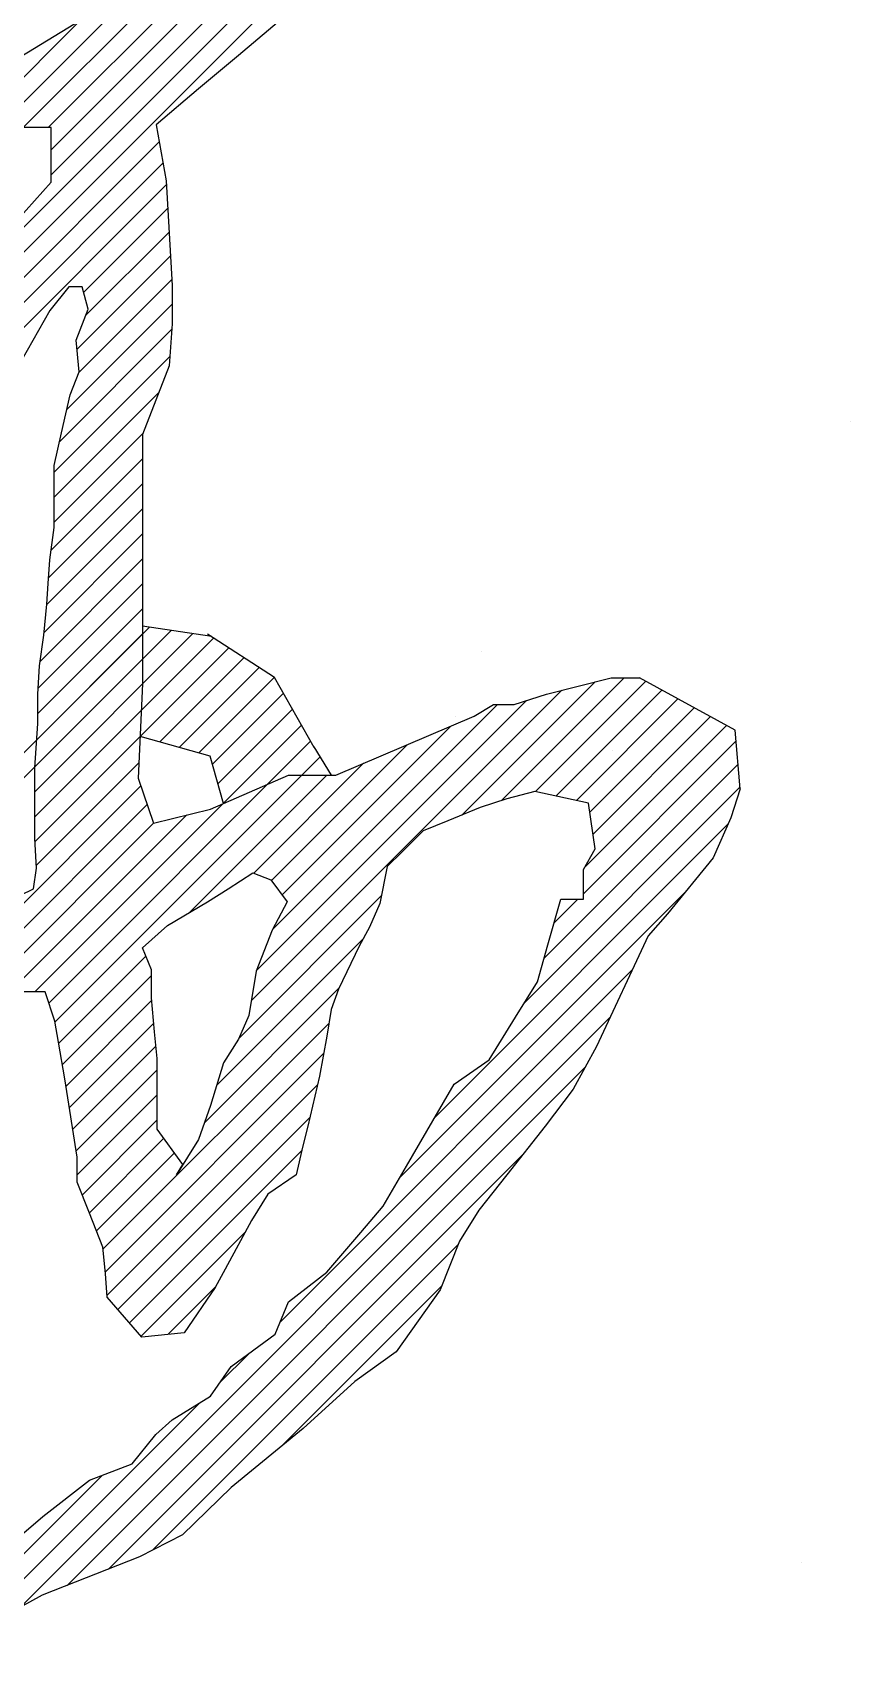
# Model space of a CAD drawing. Extents: x 14207793 to 14719554, y -1675802 to -1228715.
# Drawn here: x 14265883 to 14266013.4, y -1297120.6 to -1296862.8 of the extents above; entities that cross this region are included whole.
import ezdxf

# ---------------------------------------------------------------- set-up
doc = ezdxf.new("R2010")
doc.units = 0
doc.header["$LTSCALE"] = 500
doc.header["$MEASUREMENT"] = 0
doc.layers.get('0').update_dxf_attribs({"linetype": 'CONTINUOUS'})

# ---------------------------------------------------------------- blocks, each defined once
blk = doc.blocks.new('whb')
at = {"color": 6, "ltscale": 0.333333}
for p, q in [((7937669.92, -471152.31, -6886.04), (7937726.13, -471096.1, -6886.04)), ((7937669.92, -471157.44, -6886.04), (7937730.67, -471096.7, -6886.04)), ((7937622.87, -471209.62, -6886.04), (7937733.48, -471099.02, -6886.04)), ((7937669.32, -471147.78, -6886.04), (7937716.21, -471100.89, -6886.04)), ((7937600.45, -471237.18, -6886.04), (7937736.3, -471101.33, -6886.04)), ((7937664.19, -471147.78, -6886.04), (7937705.67, -471106.3, -6886.04)), ((7937659.05, -471147.78, -6886.04), (7937690.44, -471116.39, -6886.04)), ((7937725.89, -471118.13, -6886.04), (7937708.34, -471132.96, -6886.04)), ((7937659.64, -471135.68, -6886.04), (7937681.42, -471122.37, -6886.04)), ((7937498.31, -471303.39, -6886.04), (7937676.04, -471125.65, -6886.04)), ((7937708.34, -471132.96, -6886.04), (7937700.19, -471139.84, -6886.04)), ((7937700.19, -471139.84, -6886.04), (7937691.44, -471147.24, -6886.04)), ((7937691.44, -471147.24, -6886.04), (7937693.52, -471158.67, -6886.04)), ((7937594.48, -471248.28, -6886.04), (7937692.07, -471150.7, -6886.04)), ((7937669.92, -471147.78, -6886.04), (7937658.43, -471147.78, -6886.04)), ((7937669.92, -471158.97, -6886.04), (7937669.92, -471147.78, -6886.04)), ((7937657.61, -471190.28, -6886.04), (7937692.86, -471155.04, -6886.04)), ((7937658.38, -471194.65, -6886.04), (7937693.56, -471159.47, -6886.04)), ((7937659.64, -471170.47, -6886.04), (7937669.92, -471158.97, -6886.04)), ((7937693.52, -471158.67, -6886.04), (7937694.73, -471180.15, -6886.04)), ((7937676.58, -471181.59, -6886.04), (7937693.84, -471164.33, -6886.04)), ((7937676.98, -471186.32, -6886.04), (7937694.11, -471169.19, -6886.04)), ((7937675.24, -471193.19, -6886.04), (7937694.39, -471174.05, -6886.04)), ((7937673.55, -471180.45, -6886.04), (7937669.62, -471185.29, -6886.04)), ((7937673.55, -471180.45, -6886.04), (7937673.55, -471180.45, -6886.04)), ((7937676.28, -471180.45, -6886.04), (7937673.55, -471180.45, -6886.04)), ((7937675.66, -471197.9, -6886.04), (7937694.66, -471178.91, -6886.04)), ((7937676.28, -471180.45, -6886.04), (7937676.28, -471180.45, -6886.04)), ((7937677.49, -471184.99, -6886.04), (7937676.28, -471180.45, -6886.04)), ((7937694.73, -471180.15, -6886.04), (7937694.73, -471188.01, -6886.04)), ((7937669.62, -471185.29, -6886.04), (7937663.87, -471195.57, -6886.04)), ((7937669.62, -471185.29, -6886.04), (7937669.62, -471185.29, -6886.04)), ((7937673.14, -471205.56, -6886.04), (7937694.73, -471183.97, -6886.04)), ((7937675.07, -471191.34, -6886.04), (7937677.49, -471184.99, -6886.04)), ((7937677.49, -471184.99, -6886.04), (7937677.49, -471184.99, -6886.04)), ((7937671.63, -471212.2, -6886.04), (7937694.65, -471189.19, -6886.04)), ((7937694.73, -471188.01, -6886.04), (7937694.13, -471196.65, -6886.04)), ((7937675.07, -471191.34, -6886.04), (7937675.07, -471191.34, -6886.04)), ((7937675.67, -471197.88, -6886.04), (7937675.07, -471191.34, -6886.04)), ((7937670.53, -471218.44, -6886.04), (7937694.27, -471194.7, -6886.04)), ((7937694.13, -471196.65, -6886.04), (7937688.68, -471210.7, -6886.04)), ((7937673.82, -471202.59, -6886.04), (7937675.67, -471197.88, -6886.04)), ((7937670.53, -471223.57, -6886.04), (7937692.03, -471202.07, -6886.04)), ((7937672.04, -471210.4, -6886.04), (7937673.82, -471202.59, -6886.04)), ((7937670.53, -471217.05, -6886.04), (7937672.04, -471210.4, -6886.04)), ((7937672.04, -471210.4, -6886.04), (7937672.04, -471210.4, -6886.04)), ((7937833.99, -471207.98, -14460.69), (7937833.99, -471207.98, -14460.69)), ((7937670.53, -471228.71, -6886.04), (7937688.77, -471210.46, -6886.04)), ((7937688.68, -471210.7, -6886.04), (7937688.68, -471224.92, -6886.04)), ((7937669.88, -471234.48, -6886.04), (7937688.68, -471215.69, -6886.04)), ((7937670.53, -471224.31, -6886.04), (7937670.53, -471217.05, -6886.04)), ((7937669.39, -471240.11, -6886.04), (7937688.68, -471220.82, -6886.04)), ((7937669, -471245.63, -6886.04), (7937688.68, -471225.96, -6886.04)), ((7937670.53, -471229.76, -6886.04), (7937670.53, -471224.31, -6886.04)), ((7937688.68, -471224.92, -6886.04), (7937688.68, -471235.81, -6886.04)), ((7937669.62, -471236.41, -6886.04), (7937670.53, -471229.76, -6886.04)), ((7937668.46, -471251.31, -6886.04), (7937688.68, -471231.09, -6886.04)), ((7937667.64, -471257.27, -6886.04), (7937688.68, -471236.22, -6886.04)), ((7937669.32, -471241.25, -6886.04), (7937669.62, -471236.41, -6886.04)), ((7937688.68, -471235.81, -6886.04), (7937688.68, -471250.02, -6886.04)), ((7937667.26, -471262.77, -6886.04), (7937688.68, -471241.36, -6886.04)), ((7937669.02, -471245.49, -6886.04), (7937669.32, -471241.25, -6886.04)), ((7937667.2, -471267.97, -6886.04), (7937688.68, -471246.49, -6886.04)), ((7937668.41, -471251.84, -6886.04), (7937669.02, -471245.49, -6886.04)), ((7937637.11, -471303.19, -6886.04), (7937690.07, -471250.23, -6886.04)), ((7937688.68, -471250.02, -6886.04), (7937688.68, -471261.82, -6886.04)), ((7937702.9, -471252.14, -2966.06), (7937688.68, -471250.02, -6886.04)), ((7937636.19, -471309.25, -6886.04), (7937694.54, -471250.9, -6886.04)), ((7937666.6, -471283.97, -6886.04), (7937699.01, -471251.56, -6886.04)), ((7937666.6, -471289.11, -6886.04), (7937703.25, -471252.46, -6886.04)), ((7937666.98, -471273.32, -6886.04), (7937688.68, -471251.62, -6886.04)), ((7937667.5, -471258.19, -6886.04), (7937668.41, -471251.84, -6886.04)), ((7937715.72, -471260.56), (7937701.99, -471251.64, -6886.04)), ((7937666.61, -471278.82, -6886.04), (7937688.68, -471256.76, -6886.04)), ((7937666.63, -471294.21, -6886.04), (7937706.36, -471254.48, -6886.04)), ((7937692.19, -471273.78, -6886.04), (7937709.47, -471256.5, -6886.04)), ((7937758.25, -471255.17, -6886.04), (7937758.25, -471255.17, -6886.04)), ((7937667.2, -471263.94, -6886.04), (7937667.5, -471258.19, -6886.04)), ((7937696.21, -471274.9, -6886.04), (7937712.58, -471258.52, -6886.04)), ((7937688.68, -471261.82, -6886.04), (7937687.77, -471281.18, -6886.04)), ((7937700.22, -471276.02, -6886.04), (7937715.69, -471260.54, -6886.04)), ((7937710.96, -471326.88, -6886.04), (7937774.68, -471263.16, -6886.04)), ((7937723.92, -471274.93, -7116.81), (7937715.72, -471260.56)), ((7937754.22, -471288.76, -6886.04), (7937781.53, -471261.45, -6886.04)), ((7937762.34, -471285.77, -6886.04), (7937787.5, -471260.61, -6886.04)), ((7937769.36, -471283.89, -6886.04), (7937791.92, -471261.32, -6886.04)), ((7937771.56, -471263.94, -6886.04), (7937784.87, -471260.61, -6886.04)), ((7937773.51, -471284.87, -6886.04), (7937795.23, -471263.14, -6886.04)), ((7937784.87, -471260.61, -6886.04), (7937790.62, -471260.61, -6886.04)), ((7937810.25, -471271.38), (7937790.62, -471260.61, -6886.04)), ((7937667.2, -471269.99, -6886.04), (7937667.2, -471263.94, -6886.04)), ((7937703.02, -471278.35, -6886.04), (7937717.57, -471263.8, -6886.04)), ((7937712.02, -471320.69, -6886.04), (7937767.47, -471265.24, -6886.04)), ((7937715.37, -471312.21, -6886.04), (7937761.52, -471266.06, -6886.04)), ((7937756.74, -471268.48, -6886.04), (7937760.67, -471266.06, -6886.04)), ((7937760.67, -471266.06, -6886.04), (7937764.91, -471266.06, -6886.04)), ((7937764.91, -471266.06, -6886.04), (7937771.56, -471263.94, -6886.04)), ((7937764.91, -471266.06, -6886.04), (7937764.91, -471266.06, -6886.04)), ((7937771.56, -471263.94, -6886.04), (7937771.56, -471263.94, -6886.04)), ((7937777.72, -471285.79, -6886.04), (7937798.55, -471264.96, -6886.04)), ((7937780.46, -471288.18, -6886.04), (7937801.86, -471266.78, -6886.04)), ((7937666.6, -471279.06, -6886.04), (7937667.2, -471269.99, -6886.04)), ((7937704.15, -471282.36, -6886.04), (7937719.43, -471267.07, -6886.04)), ((7937728.31, -471280.58, -6886.04), (7937756.74, -471268.48, -6886.04)), ((7937752.81, -471268.48, -6886.04), (7937752.81, -471268.48, -6886.04)), ((7937752.81, -471268.48, -6886.04), (7937752.81, -471268.48, -6886.04)), ((7937781.11, -471292.67, -6886.04), (7937805.18, -471268.6, -6886.04)), ((7937666.6, -471325.04, -6886.04), (7937721.3, -471270.34, -6886.04)), ((7937702.55, -471276.66), (7937688.17, -471272.67, -6886.04)), ((7937717.28, -471305.16, -6886.04), (7937751.91, -471270.53, -6886.04)), ((7937779.33, -471299.58, -6886.04), (7937808.49, -471270.42, -6886.04)), ((7937789.97, -471273.38, -6886.04), (7937789.97, -471273.38, -6886.04)), ((7937789.97, -471273.38, -6886.04), (7937789.97, -471273.38, -6886.04)), ((7937811.33, -471283.4, -7116.81), (7937810.25, -471271.38)), ((7937669.46, -471327.31, -6886.04), (7937723.17, -471273.61, -6886.04)), ((7937705.27, -471286.37, -6886.04), (7937702.55, -471276.66)), ((7937715.11, -471302.2, -6886.04), (7937742.97, -471274.33, -6886.04)), ((7937727.46, -471280.58, -3512.61), (7937723.9, -471274.75, -2463.6)), ((7937779.13, -471304.92, -6886.04), (7937810.45, -471273.59, -6886.04)), ((7937785.13, -471275.5, -6886.04), (7937785.13, -471275.5, -6886.04)), ((7937666.6, -471286.93, -6886.04), (7937666.6, -471279.06, -6886.04)), ((7937666.87, -471299.1, -6886.04), (7937687.92, -471278.05, -6886.04)), ((7937670.72, -471331.18, -6886.04), (7937724.98, -471276.93, -6886.04)), ((7937711.51, -471300.66, -6886.04), (7937734.04, -471278.14, -6886.04)), ((7937771.09, -471318.09, -6886.04), (7937810.87, -471278.3, -6886.04)), ((7937627.38, -471343.72, -6886.04), (7937688.32, -471282.79, -6886.04)), ((7937687.77, -471281.18, -6886.04), (7937687.77, -471281.18, -6886.04)), ((7937687.77, -471281.18, -6886.04), (7937690.92, -471290.45, -6886.04)), ((7937698.21, -471308.83, -6886.04), (7937726.46, -471280.58, -6886.04)), ((7937702.59, -471287.53, -6886.04), (7937718.63, -471280.58, -6886.04)), ((7937718.63, -471280.58, -6886.04), (7937728.31, -471280.58, -6886.04)), ((7937728.31, -471280.58, -6886.04), (7937728.31, -471280.58, -6886.04)), ((7937728.31, -471280.58, -6886.04), (7937728.31, -471280.58, -6886.04)), ((7937766.99, -471327.32, -6886.04), (7937811.3, -471283.01, -6886.04)), ((7937811.33, -471283.4, -6886.04), (7937809.38, -471289.35, -6886.04)), ((7937628.52, -471347.72, -6886.04), (7937689.62, -471286.62, -6886.04)), ((7937763.4, -471285.42, -6886.04), (7937757.95, -471287.23, -6886.04)), ((7937769.14, -471283.9, -6886.04), (7937763.4, -471285.42, -6886.04)), ((7937769.14, -471283.9, -6886.04), (7937769.14, -471283.9, -6886.04)), ((7937780.19, -471286.34), (7937769.14, -471283.9, -6886.04)), ((7937781.55, -471295.7, -6886.04), (7937780.19, -471286.34)), ((7937660.98, -471325.53, -6886.04), (7937697.77, -471288.74, -6886.04)), ((7937666.6, -471293.58, -6886.04), (7937666.6, -471286.93, -6886.04)), ((7937690.92, -471290.45, -6886.04), (7937702.59, -471287.53, -6886.04)), ((7937702.59, -471287.53, -6886.04), (7937702.59, -471287.53, -6886.04)), ((7937751.3, -471289.95, -6886.04), (7937746.24, -471292.02, -6886.04)), ((7937757.95, -471287.23, -6886.04), (7937751.3, -471289.95, -6886.04)), ((7937757.95, -471287.23, -6886.04), (7937757.95, -471287.23, -6886.04)), ((7937809.38, -471289.35, -6886.04), (7937805.75, -471297.52, -6886.04)), ((7937628.08, -471353.29, -6886.04), (7937690.92, -471290.45, -6886.04)), ((7937685.65, -471291.77, -6886.04), (7937685.65, -471291.77, -6886.04)), ((7937746.24, -471292.02, -6886.04), (7937741.92, -471296.31, -6886.04)), ((7937746.24, -471292.02, -6886.04), (7937746.24, -471292.02, -6886.04)), ((7937748.56, -471350.88, -6886.04), (7937808.8, -471290.64, -6886.04)), ((7937666.9, -471299.63, -6886.04), (7937666.6, -471293.58, -6886.04)), ((7937741.92, -471296.31, -6886.04), (7937738.88, -471299.31, -6886.04)), ((7937741.92, -471296.31, -6886.04), (7937741.92, -471296.31, -6886.04)), ((7937779.13, -471299.94, -6886.04), (7937781.55, -471295.7, -6886.04)), ((7937781.55, -471295.7, -6886.04), (7937781.55, -471295.7, -6886.04)), ((7937666.29, -471303.87, -6886.04), (7937666.9, -471299.63, -6886.04)), ((7937738.88, -471299.31, -6886.04), (7937737.38, -471306.89, -6886.04)), ((7937779.13, -471306.01, -6886.04), (7937779.13, -471299.94, -6886.04)), ((7937794.8, -471297.88, -6886.04), (7937794.8, -471297.88, -6886.04)), ((7937805.75, -471297.52, -6886.04), (7937796.37, -471309.01, -6886.04)), ((7937706.22, -471303.87, -6886.04), (7937711.33, -471300.58, -6886.04)), ((7937711.33, -471300.58, -6886.04), (7937715, -471302.05, -6886.04)), ((7937715, -471302.05, -6886.04), (7937718.32, -471306.59, -6886.04)), ((7937715, -471302.05, -6886.04), (7937715, -471302.05, -6886.04)), ((7937715, -471302.05, -6886.04), (7937715, -471302.05, -6886.04)), ((7937660.85, -471306.59, -6886.04), (7937666.29, -471303.87, -6886.04)), ((7937666.29, -471303.87, -6886.04), (7937666.29, -471303.87, -6886.04)), ((7937693.82, -471311.43, -6886.04), (7937701.99, -471306.59, -6886.04)), ((7937701.99, -471306.59, -6886.04), (7937706.22, -471303.87, -6886.04)), ((7937708.41, -471334.56, -6886.04), (7937737.7, -471305.27, -6886.04)), ((7937718.32, -471306.59, -6886.04), (7937715.3, -471312.34, -6886.04)), ((7937741.42, -471363.16, -6886.04), (7937799.92, -471304.66, -6886.04)), ((7937771.87, -471315.36, -6886.04), (7937774.54, -471306.01, -6886.04)), ((7937773.14, -471310.9, -6886.04), (7937778.03, -471306.01, -6886.04)), ((7937774.54, -471306.01, -6886.04), (7937779.13, -471306.01, -6886.04)), ((7937737.38, -471306.89, -6886.04), (7937735.26, -471311.73, -6886.04)), ((7937796.37, -471309.01, -6886.04), (7937792.44, -471313.55, -6886.04)), ((7937688.68, -471315.97, -6886.04), (7937693.82, -471311.43, -6886.04)), ((7937693.82, -471311.43, -6886.04), (7937693.82, -471311.43, -6886.04)), ((7937715.3, -471312.34, -6886.04), (7937711.97, -471320.81, -6886.04)), ((7937735.26, -471311.73, -6886.04), (7937733.15, -471315.67, -6886.04)), ((7937690.49, -471320.51, -6886.04), (7937688.68, -471315.97, -6886.04)), ((7937703.86, -471344.24, -6886.04), (7937733.97, -471314.14, -6886.04)), ((7937733.15, -471315.67, -6886.04), (7937728.91, -471324.44, -6886.04)), ((7937733.15, -471315.67, -6886.04), (7937733.15, -471315.67, -6886.04)), ((7937769.69, -471322.96, -6886.04), (7937771.87, -471315.36, -6886.04)), ((7937792.44, -471313.55, -6886.04), (7937781.85, -471336.24, -6886.04)), ((7937671.48, -471335.56, -6886.04), (7937689.36, -471317.68, -6886.04)), ((7937672.23, -471339.94, -6886.04), (7937690.49, -471321.68, -6886.04)), ((7937690.49, -471326.25, -6886.04), (7937690.49, -471320.51, -6886.04)), ((7937711.97, -471320.81, -6886.04), (7937710.46, -471329.88, -6886.04)), ((7937716.88, -471392.83, -6886.04), (7937789.18, -471320.54, -6886.04)), ((7937765.21, -471330.19, -6886.04), (7937769.69, -471322.96, -6886.04)), ((7937668.71, -471325.04, -6886.04), (7937663.87, -471325.04, -6886.04)), ((7937668.71, -471325.04, -6886.04), (7937668.71, -471325.04, -6886.04)), ((7937668.71, -471325.04, -6886.04), (7937668.71, -471325.04, -6886.04)), ((7937670.7, -471331.06, -6886.04), (7937668.71, -471325.04, -6886.04)), ((7937691.1, -471333.21, -6886.04), (7937690.49, -471326.25, -6886.04)), ((7937701.36, -471351.88, -6886.04), (7937729.01, -471324.23, -6886.04)), ((7937728.91, -471324.44, -6886.04), (7937727.4, -471328.67, -6886.04)), ((7937672.97, -471344.34, -6886.04), (7937690.54, -471326.77, -6886.04)), ((7937710.46, -471329.88, -6886.04), (7937708.34, -471334.72, -6886.04)), ((7937727.4, -471328.67, -6886.04), (7937726.49, -471334.12, -6886.04)), ((7937663.62, -471451.23, -6886.04), (7937784.68, -471330.16, -6886.04)), ((7937670.7, -471331.06, -6886.04), (7937670.7, -471331.06, -6886.04)), ((7937671.44, -471335.33, -6886.04), (7937670.7, -471331.06, -6886.04)), ((7937673.67, -471348.77, -6886.04), (7937690.95, -471331.49, -6886.04)), ((7937680.56, -471377.82, -6886.04), (7937726.94, -471331.44, -6886.04)), ((7937691.7, -471338.66, -6886.04), (7937691.1, -471333.21, -6886.04)), ((7937759.77, -471338.96, -6886.04), (7937765.21, -471330.19, -6886.04)), ((7937672.72, -471342.83, -6886.04), (7937671.44, -471335.33, -6886.04)), ((7937674.38, -471353.2, -6886.04), (7937691.43, -471336.15, -6886.04)), ((7937708.34, -471334.72, -6886.04), (7937705.32, -471339.56, -6886.04)), ((7937726.49, -471334.12, -6886.04), (7937724.98, -471342.29, -6886.04)), ((7937726.49, -471334.12, -6886.04), (7937726.49, -471334.12, -6886.04)), ((7937781.85, -471336.24, -6886.04), (7937777.01, -471345.01, -6886.04)), ((7937681.03, -471382.48, -6886.04), (7937725.83, -471337.68, -6886.04)), ((7937691.7, -471342.59, -6886.04), (7937691.7, -471338.66, -6886.04)), ((7937705.32, -471339.56, -6886.04), (7937702.59, -471348.34, -6886.04)), ((7937752.59, -471343.95, -6886.04), (7937759.77, -471338.96, -6886.04)), ((7937672.72, -471342.83, -6886.04), (7937672.72, -471342.83, -6886.04)), ((7937673.55, -471348.03, -6886.04), (7937672.72, -471342.83, -6886.04)), ((7937673.23, -471446.75, -6886.04), (7937779.52, -471340.46, -6886.04)), ((7937675.08, -471357.62, -6886.04), (7937691.7, -471341, -6886.04)), ((7937691.7, -471347.43, -6886.04), (7937691.7, -471342.59, -6886.04)), ((7937724.98, -471342.29, -6886.04), (7937722.56, -471352.57, -6886.04)), ((7937724.98, -471342.29, -6886.04), (7937724.98, -471342.29, -6886.04)), ((7937675.29, -471362.55, -6886.04), (7937691.7, -471346.14, -6886.04)), ((7937681.39, -471387.25, -6886.04), (7937724.56, -471344.09, -6886.04)), ((7937748.23, -471351.46, -6886.04), (7937752.59, -471343.95, -6886.04)), ((7937777.01, -471345.01, -6886.04), (7937771.26, -471352.57, -6886.04)), ((7937777.01, -471345.01, -6886.04), (7937777.01, -471345.01, -6886.04)), ((7937675.29, -471358.92, -6886.04), (7937673.55, -471348.03, -6886.04)), ((7937691.7, -471353.18, -6886.04), (7937691.7, -471347.43, -6886.04)), ((7937702.59, -471348.34, -6886.04), (7937700.17, -471355.29, -6886.04)), ((7937676.32, -471366.66, -6886.04), (7937691.7, -471351.27, -6886.04)), ((7937683.61, -471390.17, -6886.04), (7937722.98, -471350.8, -6886.04)), ((7937722.56, -471352.57, -6886.04), (7937721.6, -471356.63, -6886.04)), ((7937742.83, -471360.74, -6886.04), (7937748.23, -471351.46, -6886.04)), ((7937771.26, -471352.57, -6886.04), (7937763.4, -471362.55, -6886.04)), ((7937677.76, -471370.35, -6886.04), (7937693.06, -471355.05, -6886.04)), ((7937691.7, -471353.18, -6886.04), (7937691.7, -471353.18, -6886.04)), ((7937696.95, -471360.46, -6886.04), (7937691.7, -471353.18, -6886.04)), ((7937700.17, -471355.29, -6886.04), (7937695.64, -471362.55, -6886.04)), ((7937675.29, -471358.92, -6886.04), (7937675.29, -471358.92, -6886.04)), ((7937675.29, -471364.03, -6886.04), (7937675.29, -471358.92, -6886.04)), ((7937679.21, -471374.04, -6886.04), (7937695.2, -471358.04, -6886.04)), ((7937681.7, -471443.41, -6886.04), (7937766.51, -471358.61, -6886.04)), ((7937685.99, -471392.92, -6886.04), (7937721.4, -471357.51, -6886.04)), ((7937721.6, -471356.63, -6886.04), (7937720.21, -471362.53, -6886.04)), ((7937721.6, -471356.63, -6886.04), (7937721.6, -471356.63, -6886.04)), ((7937695.64, -471362.55, -6886.04), (7937696.95, -471360.46, -6886.04)), ((7937720.21, -471362.53, -6886.04), (7937714.39, -471366.49, -6886.04)), ((7937738.05, -471368.95, -6886.04), (7937742.83, -471360.74, -6886.04)), ((7937763.4, -471362.55, -6886.04), (7937757.65, -471369.81, -6886.04)), ((7937677.79, -471370.42, -6886.04), (7937675.29, -471364.03, -6886.04)), ((7937714.39, -471366.49, -6886.04), (7937711.06, -471371.93, -6886.04)), ((7937733.45, -471374.35, -6886.04), (7937738.05, -471368.95, -6886.04)), ((7937680.51, -471377.38, -6886.04), (7937677.79, -471370.42, -6886.04)), ((7937711.06, -471371.93, -6886.04), (7937705.62, -471381.91, -6886.04)), ((7937757.65, -471369.81, -6886.04), (7937753.72, -471376.17, -6886.04)), ((7937688.38, -471395.66, -6886.04), (7937709.81, -471374.24, -6886.04)), ((7937726.49, -471382.52, -6886.04), (7937733.45, -471374.35, -6886.04)), ((7937753.72, -471376.17, -6886.04), (7937749.78, -471386.15, -6886.04)), ((7937681.06, -471382.8, -6886.04), (7937680.51, -471377.38, -6886.04)), ((7937690.71, -471439.54, -6886.04), (7937753.48, -471376.77, -6886.04)), ((7937681.42, -471387.66, -6886.04), (7937681.06, -471382.8, -6886.04)), ((7937705.62, -471381.91, -6886.04), (7937703.56, -471385.69, -6886.04)), ((7937718.63, -471388.57, -6886.04), (7937726.49, -471382.52, -6886.04)), ((7937693.91, -471395.26, -6886.04), (7937703.64, -471385.53, -6886.04)), ((7937703.56, -471385.69, -6886.04), (7937697.23, -471394.92, -6886.04)), ((7937703.56, -471385.69, -6886.04), (7937703.56, -471385.69, -6886.04)), ((7937717, -471418.38, -6886.04), (7937750.14, -471385.24, -6886.04)), ((7937749.78, -471386.15, -6886.04), (7937740.71, -471398.85, -6886.04)), ((7937749.78, -471386.15, -6886.04), (7937749.78, -471386.15, -6886.04)), ((7937688.53, -471395.83, -6886.04), (7937681.42, -471387.66, -6886.04)), ((7937715.9, -471395.22, -6886.04), (7937718.63, -471388.57, -6886.04)), ((7937697.23, -471394.92, -6886.04), (7937688.53, -471395.83, -6886.04)), ((7937688.53, -471395.83, -6886.04), (7937688.53, -471395.83, -6886.04)), ((7937697.23, -471394.92, -6886.04), (7937697.23, -471394.92, -6886.04)), ((7937706.83, -471401.88, -6886.04), (7937715.9, -471395.22, -6886.04)), ((7937704.48, -471405.23, -6886.04), (7937710.6, -471399.11, -6886.04)), ((7937740.71, -471398.85, -6886.04), (7937732.24, -471404.9, -6886.04)), ((7937702.59, -471407.93, -6886.04), (7937706.83, -471401.88, -6886.04)), ((7937732.24, -471404.9, -6886.04), (7937721.65, -471414.58, -6886.04)), ((7937652.25, -471457.46, -6886.04), (7937700.49, -471409.22, -6886.04)), ((7937694.73, -471412.77, -6886.04), (7937702.59, -471407.93, -6886.04)), ((7937702.59, -471407.93, -6886.04), (7937702.59, -471407.93, -6886.04)), ((7937691.4, -471415.79, -6886.04), (7937694.73, -471412.77, -6886.04)), ((7937694.73, -471412.77, -6886.04), (7937694.73, -471412.77, -6886.04)), ((7937686.56, -471421.84, -6886.04), (7937691.4, -471415.79, -6886.04)), ((7937721.65, -471414.58, -6886.04), (7937706.83, -471426.68, -6886.04)), ((7937721.65, -471414.58, -6886.04), (7937721.65, -471414.58, -6886.04)), ((7937721.65, -471414.58, -6886.04), (7937721.65, -471414.58, -6886.04)), ((7937721.65, -471414.58, -6886.04), (7937721.65, -471414.58, -6886.04)), ((7937677.79, -471425.17, -6886.04), (7937686.56, -471421.84, -6886.04)), ((7937686.56, -471421.84, -6886.04), (7937686.56, -471421.84, -6886.04)), ((7937644.45, -471460.13, -6886.04), (7937680.4, -471424.18, -6886.04)), ((7937668.21, -471432.65, -6886.04), (7937677.79, -471425.17, -6886.04)), ((7937677.79, -471425.17, -6886.04), (7937677.79, -471425.17, -6886.04)), ((7937706.83, -471426.68, -6886.04), (7937696.85, -471436.36, -6886.04)), ((7937706.83, -471426.68, -6886.04), (7937706.83, -471426.68, -6886.04)), ((7937663.87, -471436.36, -6886.04), (7937668.21, -471432.65, -6886.04)), ((7937668.21, -471432.65, -6886.04), (7937668.21, -471432.65, -6886.04)), ((7937696.85, -471436.36, -6886.04), (7937688.07, -471440.9, -6886.04)), ((7937688.07, -471440.9, -6886.04), (7937668.11, -471448.77, -6886.04)), ((7937688.07, -471440.9, -6886.04), (7937688.07, -471440.9, -6886.04)), ((7937823.97, -471442.1, -6886.04), (7937823.97, -471442.1, -6886.04)), ((7937668.11, -471448.77, -6886.04), (7937649.35, -471459.05, -6886.04)), ((7937668.11, -471448.77, -6886.04), (7937668.11, -471448.77, -6886.04))]:
    blk.add_line(p, q, dxfattribs=at)

msp = doc.modelspace()

# ---------------------------------------------------------------- block references
at = {"xscale": 0.7769882997348904, "yscale": 0.7769883000636473, "zscale": 0.7769883000000001}
msp.add_blockref('whb', (8098409.31, -930801.63, -19937.72), dxfattribs=at)

doc.saveas('drawing.dxf')
